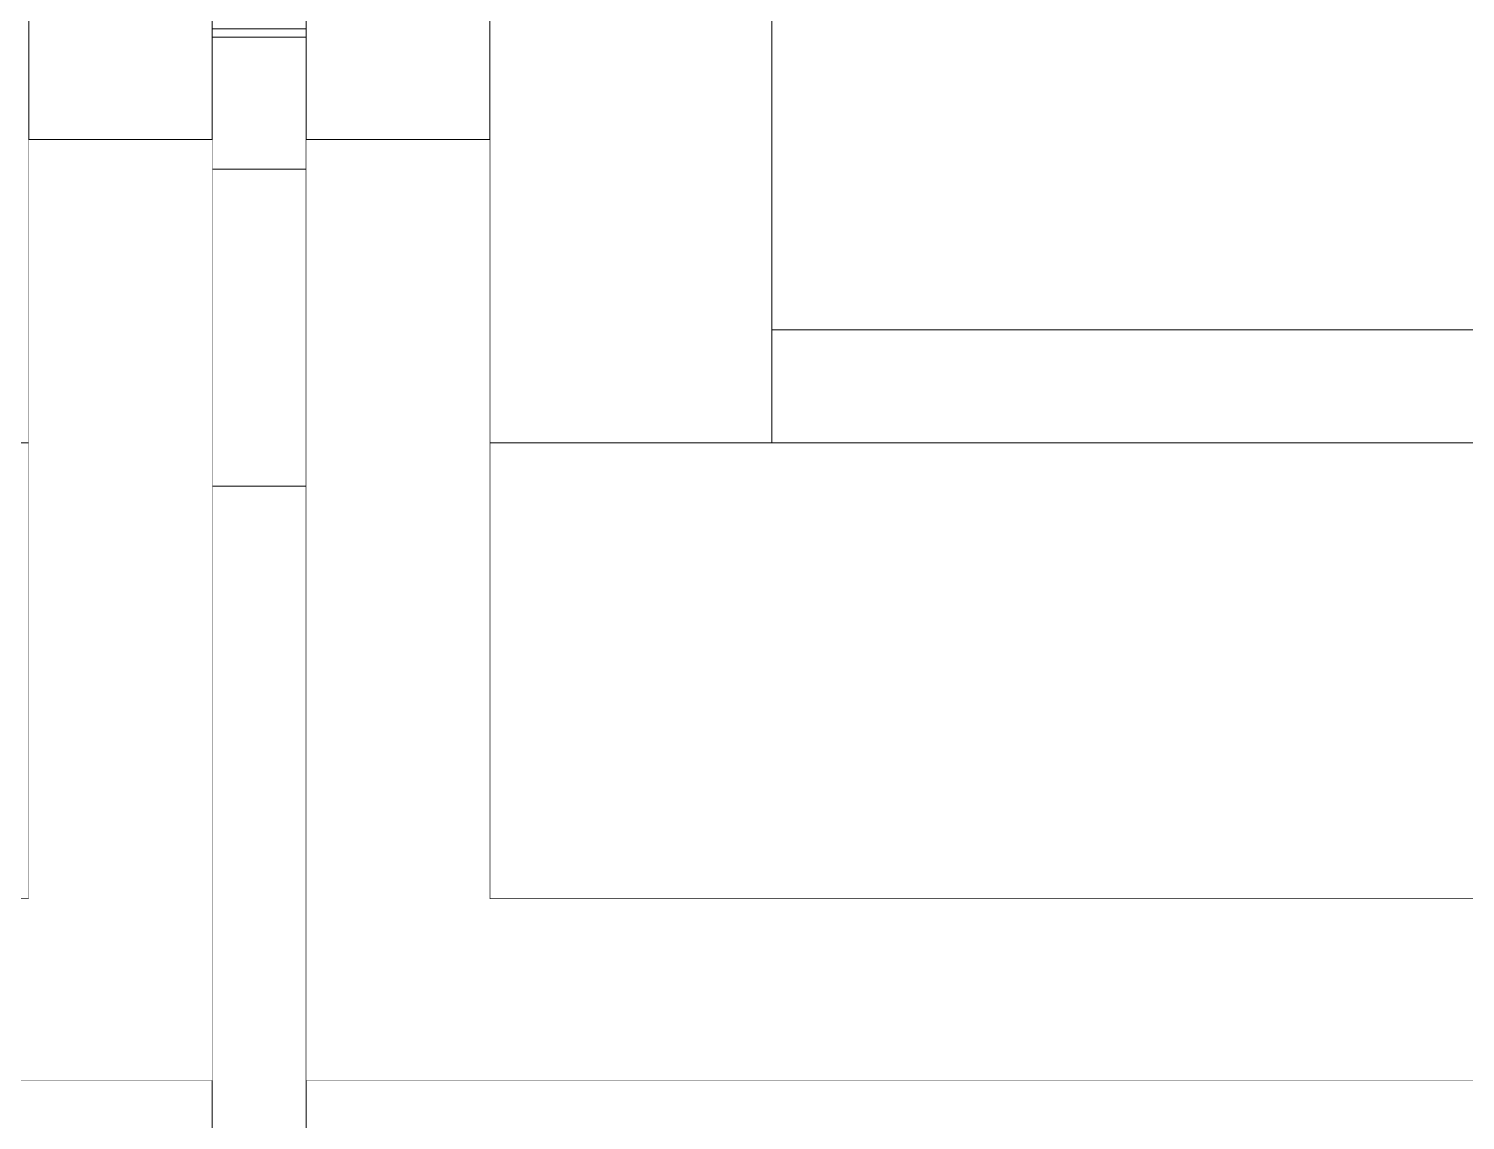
# Model space of a CAD drawing. Header units: millimetres. Extents: x -46169 to 237885, y -84465 to 18123.
# Drawn here: x 231915.9 to 232068.6, y -80719.4 to -80603.3 of the extents above; entities that cross this region are included whole.
import ezdxf

# ---------------------------------------------------------------- set-up
doc = ezdxf.new("R2010")
doc.units = ezdxf.units.MM
doc.header["$MEASUREMENT"] = 0
doc.linetypes.add('Wipeout_Contour', pattern=[1000, 0, -1000])
doc.layers.add('New_A-20-M_Floor_Slab', color=7, linetype='Continuous')
doc.layers.add('New_A-35-M_FFE_Fixed', color=7, linetype='Continuous')
for name, color, linetype, lineweight in [('New_A-20-M_Floor_Slab_Pen_No__87', 8, 'Continuous', 20), ('New_A-20-M_Floor_Slab_Pen_No__89', 8, 'Continuous', 20), ('New_A-35-M_FFE_Fixed_Pen_No__1', 7, 'Continuous', 13)]:
    doc.layers.add(name, color=color, linetype=linetype, lineweight=lineweight)

# ---------------------------------------------------------------- blocks, each defined once
blk = doc.blocks.new('Section Elem_266_4', base_point=(208268.76, -84332.61))
at = {"color": 254, "linetype": 'Wipeout_Contour', "lineweight": 0, "ltscale": 43042086.18620662}
blk.add_wipeout([(222238.62, -80784.11), (222303.32, -80784.11), (222303.32, -80953.11), (233391.17, -80953.11), (233391.17, -80952.86), (233326.46, -80952.86), (233326.46, -80783.86), (233391.17, -80783.86), (233391.17, -80715.11), (233320.44, -80715.11), (233320.44, -80952.36), (233285.44, -80952.36), (233285.44, -80942.36), (233310.44, -80942.36), (233310.44, -80715.11), (233045.44, -80715.11), (233045.44, -80952.36), (233010.44, -80952.36), (233010.44, -80942.36), (233035.44, -80942.36), (233035.44, -80715.11), (232495.44, -80715.11), (232495.44, -80942.36), (232520.94, -80942.36), (232520.94, -80952.36), (232459.94, -80952.36), (232459.94, -80942.36), (232485.44, -80942.36), (232485.44, -80715.11), (231945.44, -80715.11), (231945.44, -80942.36), (231970.44, -80942.36), (231970.44, -80952.36), (231909.94, -80952.36), (231909.94, -80942.36), (231935.44, -80942.36), (231935.44, -80715.11), (231395.44, -80715.11), (231395.44, -80942.36), (231420.44, -80942.36), (231420.44, -80952.36), (231359.94, -80952.36), (231359.94, -80942.36), (231385.44, -80942.36), (231385.44, -80715.11), (230845.44, -80715.11), (230845.44, -80942.36), (230870.44, -80942.36), (230870.44, -80952.36), (230809.94, -80952.36), (230809.94, -80942.36), (230835.44, -80942.36), (230835.44, -80715.11), (230295.44, -80715.11), (230295.44, -80942.36), (230320.44, -80942.36), (230320.44, -80952.36), (230259.94, -80952.36), (230259.94, -80942.36), (230285.44, -80942.36), (230285.44, -80715.11), (229745.44, -80715.11), (229745.44, -80942.36), (229770.44, -80942.36), (229770.44, -80952.36), (229710.44, -80952.36), (229710.44, -80942.36), (229735.44, -80942.36), (229735.44, -80715.11), (229195.44, -80715.11), (229195.44, -80942.36), (229220.94, -80942.36), (229220.94, -80952.36), (229159.94, -80952.36), (229159.94, -80942.36), (229185.44, -80942.36), (229185.44, -80715.11), (228645.44, -80715.11), (228645.44, -80942.36), (228670.44, -80942.36), (228670.44, -80952.36), (228610.44, -80952.36), (228610.44, -80942.36), (228635.44, -80942.36), (228635.44, -80715.11), (228095.44, -80715.11), (228095.44, -80942.36), (228120.94, -80942.36), (228120.94, -80952.36), (228059.94, -80952.36), (228059.94, -80942.36), (228085.44, -80942.36), (228085.44, -80715.11), (227545.44, -80715.11), (227545.44, -80942.36), (227570.44, -80942.36), (227570.44, -80952.36), (227510.44, -80952.36), (227510.44, -80942.36), (227535.44, -80942.36), (227535.44, -80715.11), (226995.44, -80715.11), (226995.44, -80942.36), (227020.94, -80942.36), (227020.94, -80952.36), (226959.94, -80952.36), (226959.94, -80942.36), (226985.44, -80942.36), (226985.44, -80715.11), (226445.44, -80715.11), (226445.44, -80942.36), (226470.44, -80942.36), (226470.44, -80952.36), (226409.94, -80952.36), (226409.94, -80942.36), (226435.44, -80942.36), (226435.44, -80715.11), (225895.44, -80715.11), (225895.44, -80942.36), (225920.44, -80942.36), (225920.44, -80952.36), (225860.44, -80952.36), (225860.44, -80942.36), (225885.44, -80942.36), (225885.44, -80715.11), (225345.44, -80715.11), (225345.44, -80942.36), (225370.94, -80942.36), (225370.94, -80952.36), (225309.94, -80952.36), (225309.94, -80942.36), (225335.44, -80942.36), (225335.44, -80715.11), (224795.44, -80715.11), (224795.44, -80942.36), (224820.44, -80942.36), (224820.44, -80952.36), (224760.44, -80952.36), (224760.44, -80942.36), (224785.44, -80942.36), (224785.44, -80715.11), (224245.44, -80715.11), (224245.44, -80942.36), (224270.94, -80942.36), (224270.94, -80952.36), (224209.94, -80952.36), (224209.94, -80942.36), (224235.44, -80942.36), (224235.44, -80715.11), (223695.44, -80715.11), (223695.44, -80942.36), (223720.44, -80942.36), (223720.44, -80952.36), (223660.44, -80952.36), (223660.44, -80942.36), (223685.44, -80942.36), (223685.44, -80715.11), (223145.44, -80715.11), (223145.44, -80942.36), (223170.94, -80942.36), (223170.94, -80952.36), (223109.94, -80952.36), (223109.94, -80942.36), (223135.44, -80942.36), (223135.44, -80715.11), (222595.44, -80715.11), (222595.44, -80942.36), (222620.44, -80942.36), (222620.44, -80952.36), (222585.44, -80952.36), (222585.44, -80715.11), (222320.44, -80715.11), (222320.44, -80942.36), (222345.44, -80942.36), (222345.44, -80952.36), (222310.44, -80952.36), (222310.44, -80715.11), (222238.62, -80715.11)], dxfattribs=at).dxf.layer = 'New_A-20-M_Floor_Slab'
at = {"layer": 'New_A-20-M_Floor_Slab_Pen_No__87', "linetype": 'Continuous'}
for p, q in [((231935.44, -80715.11), (231395.44, -80715.11)), ((232485.44, -80715.11), (231945.44, -80715.11))]:
    blk.add_line(p, q, dxfattribs=at)
blk = doc.blocks.new('Section Elem_269_4', base_point=(208268.76, -84332.61))
at = {"color": 254, "linetype": 'Wipeout_Contour', "lineweight": 0, "ltscale": 3928382.472809031}
blk.add_wipeout([(231915.94, -80520.4), (231915.94, -80549.04), (231921.94, -80549.04), (231921.94, -80601.62), (231915.94, -80601.62), (231915.94, -80615.11), (231935.44, -80615.11), (231935.44, -80599.29), (231932.44, -80599.29), (231932.44, -80601.65), (231922.75, -80601.65), (231922.75, -80549.01), (231932.44, -80549.01), (231932.44, -80551.38), (231935.44, -80551.38), (231935.44, -80520.4)], dxfattribs=at).dxf.layer = 'New_A-20-M_Floor_Slab'
at = {"color": 254, "linetype": 'Wipeout_Contour', "lineweight": 0, "ltscale": 3928803.912332681}
blk.add_wipeout([(231964.94, -80520.4), (231945.44, -80520.4), (231945.44, -80551.38), (231948.44, -80551.38), (231948.44, -80549.01), (231958.12, -80549.01), (231958.12, -80601.65), (231948.44, -80601.65), (231948.44, -80599.29), (231945.44, -80599.29), (231945.44, -80615.11), (231964.94, -80615.11), (231964.94, -80601.62), (231958.94, -80601.62), (231958.94, -80549.04), (231964.94, -80549.04)], dxfattribs=at).dxf.layer = 'New_A-20-M_Floor_Slab'
blk = doc.blocks.new('Section Elem_280_4', base_point=(208268.76, -84332.61))
at = {"color": 254, "linetype": 'Wipeout_Contour', "lineweight": 0, "ltscale": 982001.487137}
blk.add_wipeout([(231915.94, -80503.33), (231885.94, -80503.33), (231885.94, -80647.33), (231915.94, -80647.33)], dxfattribs=at).dxf.layer = 'New_A-35-M_FFE_Fixed'
at = {"color": 254, "linetype": 'Wipeout_Contour', "lineweight": 0, "ltscale": 982188.043167}
blk.add_wipeout([(231945.44, -80604.23), (231945.44, -80603.32), (231935.44, -80603.32), (231935.44, -80604.23)], dxfattribs=at).dxf.layer = 'New_A-35-M_FFE_Fixed'
at = {"color": 254, "linetype": 'Wipeout_Contour', "lineweight": 0, "ltscale": 982190.59534}
blk.add_wipeout([(231945.44, -80606.1), (231945.44, -80605.34), (231935.44, -80605.34), (231935.44, -80606.1)], dxfattribs=at).dxf.layer = 'New_A-35-M_FFE_Fixed'
at = {"color": 254, "linetype": 'Wipeout_Contour', "lineweight": 0, "ltscale": 982193.179395}
blk.add_wipeout([(231935.44, -80607.43), (231935.44, -80607.94), (231945.44, -80607.94), (231945.44, -80607.43)], dxfattribs=at).dxf.layer = 'New_A-35-M_FFE_Fixed'
at = {"color": 254, "linetype": 'Wipeout_Contour', "lineweight": 0, "ltscale": 982197.04787}
blk.add_wipeout([(231945.44, -80611.52), (231945.44, -80609.75), (231935.44, -80609.75), (231935.44, -80611.52)], dxfattribs=at).dxf.layer = 'New_A-35-M_FFE_Fixed'
at = {"color": 254, "linetype": 'Wipeout_Contour', "lineweight": 0, "ltscale": 982206.004224}
blk.add_wipeout([(231935.44, -80618.27), (231945.44, -80618.27), (231945.44, -80616.64), (231935.44, -80616.64)], dxfattribs=at).dxf.layer = 'New_A-35-M_FFE_Fixed'
at = {"color": 254, "linetype": 'Wipeout_Contour', "lineweight": 0, "ltscale": 982225.951792}
blk.add_wipeout([(231945.44, -80635.12), (231945.44, -80630.17), (231935.44, -80630.17), (231935.44, -80635.12)], dxfattribs=at).dxf.layer = 'New_A-35-M_FFE_Fixed'
at = {"color": 254, "linetype": 'Wipeout_Contour', "lineweight": 0, "ltscale": 982240.057581}
blk.add_wipeout([(231945.44, -80646.23), (231945.44, -80640.54), (231935.44, -80640.54), (231935.44, -80646.23)], dxfattribs=at).dxf.layer = 'New_A-35-M_FFE_Fixed'
at = {"color": 254, "linetype": 'Wipeout_Contour', "lineweight": 0, "ltscale": 982184.51804}
blk.add_wipeout([(231935.44, -80598.86), (231935.44, -80603.32), (231945.44, -80603.32), (231945.44, -80598.86)], dxfattribs=at).dxf.layer = 'New_A-35-M_FFE_Fixed'
at = {"color": 254, "linetype": 'Wipeout_Contour', "lineweight": 0, "ltscale": 982188.784299}
blk.add_wipeout([(231945.44, -80604.45), (231945.44, -80604.23), (231935.44, -80604.23), (231935.44, -80604.45)], dxfattribs=at).dxf.layer = 'New_A-35-M_FFE_Fixed'
at = {"color": 254, "linetype": 'Wipeout_Contour', "lineweight": 0, "ltscale": 982194.699035}
blk.add_wipeout([(231935.44, -80609.75), (231945.44, -80609.75), (231945.44, -80607.94), (231935.44, -80607.94)], dxfattribs=at).dxf.layer = 'New_A-35-M_FFE_Fixed'
at = {"color": 254, "linetype": 'Wipeout_Contour', "lineweight": 0, "ltscale": 982203.831039}
blk.add_wipeout([(231945.44, -80616.64), (231945.44, -80614.96), (231935.44, -80614.96), (231935.44, -80616.64)], dxfattribs=at).dxf.layer = 'New_A-35-M_FFE_Fixed'
at = {"color": 254, "linetype": 'Wipeout_Contour', "lineweight": 0, "ltscale": 982208.08557}
blk.add_wipeout([(231945.44, -80619.81), (231945.44, -80618.27), (231935.44, -80618.27), (231935.44, -80619.81)], dxfattribs=at).dxf.layer = 'New_A-35-M_FFE_Fixed'
at = {"color": 254, "linetype": 'Wipeout_Contour', "lineweight": 0, "ltscale": 982219.873305}
blk.add_wipeout([(231935.44, -80630.17), (231945.44, -80630.17), (231945.44, -80625.86), (231935.44, -80625.86)], dxfattribs=at).dxf.layer = 'New_A-35-M_FFE_Fixed'
at = {"color": 254, "linetype": 'Wipeout_Contour', "lineweight": 0, "ltscale": 982247.566717}
blk.add_wipeout([(231945.44, -80651.97), (231945.44, -80646.23), (231935.44, -80646.23), (231935.44, -80651.97)], dxfattribs=at).dxf.layer = 'New_A-35-M_FFE_Fixed'
at = {"color": 254, "linetype": 'Wipeout_Contour', "lineweight": 0, "ltscale": 981238.282175}
blk.add_wipeout([(231414.94, -80695.83), (231915.94, -80695.83), (231915.94, -80647.33), (231414.94, -80647.33)], dxfattribs=at).dxf.layer = 'New_A-35-M_FFE_Fixed'
at = {"layer": 'New_A-35-M_FFE_Fixed_Pen_No__1', "linetype": 'Continuous'}
for p, q in [((231915.94, -80647.33), (231915.94, -80503.33)), ((231885.94, -80647.33), (231915.94, -80647.33)), ((231915.94, -80695.83), (231915.94, -80647.33)), ((231915.94, -80695.83), (231414.94, -80695.83))]:
    blk.add_line(p, q, dxfattribs=at)
at = {"color": 254, "linetype": 'Wipeout_Contour', "lineweight": 0, "ltscale": 982201.846346}
blk.add_wipeout([(231935.44, -80614.96), (231945.44, -80614.96), (231945.44, -80613.61), (231935.44, -80613.61)], dxfattribs=at).dxf.layer = 'New_A-35-M_FFE_Fixed'
at = {"color": 254, "linetype": 'Wipeout_Contour', "lineweight": 0, "ltscale": 982214.751052}
blk.add_wipeout([(231935.44, -80625.86), (231945.44, -80625.86), (231945.44, -80622.37), (231935.44, -80622.37)], dxfattribs=at).dxf.layer = 'New_A-35-M_FFE_Fixed'
at = {"color": 254, "linetype": 'Wipeout_Contour', "lineweight": 0, "ltscale": 982404.379229}
blk.add_wipeout([(231945.44, -80651.97), (231935.44, -80651.97), (231935.44, -80884.65), (231945.44, -80884.65)], dxfattribs=at).dxf.layer = 'New_A-35-M_FFE_Fixed'
at = {"color": 254, "linetype": 'Wipeout_Contour', "lineweight": 0, "ltscale": 982199.352834}
blk.add_wipeout([(231945.44, -80611.52), (231935.44, -80611.52), (231935.44, -80613.26), (231945.44, -80613.26)], dxfattribs=at).dxf.layer = 'New_A-35-M_FFE_Fixed'
at = {"color": 254, "linetype": 'Wipeout_Contour', "lineweight": 0, "ltscale": 982210.773122}
blk.add_wipeout([(231945.44, -80622.37), (231945.44, -80619.81), (231935.44, -80619.81), (231935.44, -80622.37)], dxfattribs=at).dxf.layer = 'New_A-35-M_FFE_Fixed'
blk = doc.blocks.new('Section Elem_281_4', base_point=(208268.76, -84332.61))
at = {"layer": 'New_A-35-M_FFE_Fixed_Pen_No__1', "linetype": 'Continuous'}
for p, q in [((231935.44, -80603.32), (231935.44, -80598.86)), ((231945.44, -80603.32), (231945.44, -80598.86)), ((231945.44, -80603.32), (231935.44, -80603.32)), ((231935.44, -80611.52), (231935.44, -80609.75)), ((231945.44, -80611.52), (231945.44, -80609.75)), ((231935.44, -80616.64), (231935.44, -80614.96)), ((231945.44, -80616.64), (231945.44, -80614.96)), ((231935.44, -80618.27), (231935.44, -80616.64)), ((231945.44, -80618.27), (231945.44, -80616.64)), ((231945.44, -80618.27), (231935.44, -80618.27)), ((231935.44, -80619.81), (231935.44, -80618.27)), ((231945.44, -80619.81), (231945.44, -80618.27)), ((231935.44, -80622.37), (231935.44, -80619.81)), ((231945.44, -80622.37), (231945.44, -80619.81)), ((231935.44, -80625.86), (231935.44, -80622.37)), ((231945.44, -80625.86), (231945.44, -80622.37)), ((231935.44, -80630.17), (231935.44, -80625.86)), ((231945.44, -80630.17), (231945.44, -80625.86)), ((231935.44, -80651.97), (231935.44, -80646.23)), ((231945.44, -80651.97), (231945.44, -80646.23)), ((231945.44, -80651.97), (231935.44, -80651.97)), ((231935.44, -80884.65), (231935.44, -80651.97)), ((231945.44, -80884.65), (231945.44, -80651.97))]:
    blk.add_line(p, q, dxfattribs=at)
at = {"color": 254, "linetype": 'Wipeout_Contour', "lineweight": 0, "ltscale": 982189.509774}
blk.add_wipeout([(231945.44, -80605.34), (231945.44, -80604.45), (231935.44, -80604.45), (231935.44, -80605.34)], dxfattribs=at).dxf.layer = 'New_A-35-M_FFE_Fixed'
at = {"color": 254, "linetype": 'Wipeout_Contour', "lineweight": 0, "ltscale": 982191.972101}
blk.add_wipeout([(231945.44, -80607.43), (231945.44, -80606.1), (231935.44, -80606.1), (231935.44, -80607.43)], dxfattribs=at).dxf.layer = 'New_A-35-M_FFE_Fixed'
at = {"color": 254, "linetype": 'Wipeout_Contour', "lineweight": 0, "ltscale": 982200.72679}
blk.add_wipeout([(231945.44, -80613.61), (231945.44, -80613.26), (231935.44, -80613.26), (231935.44, -80613.61)], dxfattribs=at).dxf.layer = 'New_A-35-M_FFE_Fixed'
at = {"color": 254, "linetype": 'Wipeout_Contour', "lineweight": 0, "ltscale": 982232.763282}
blk.add_wipeout([(231945.44, -80640.54), (231945.44, -80635.12), (231935.44, -80635.12), (231935.44, -80640.54)], dxfattribs=at).dxf.layer = 'New_A-35-M_FFE_Fixed'
at = {"color": 254, "linetype": 'Wipeout_Contour', "lineweight": 0, "ltscale": 1474958.02536879}
blk.add_wipeout([(231964.94, -80647.33), (231964.94, -80695.83), (232465.94, -80695.83), (232465.94, -80647.33), (232435.94, -80647.33), (231994.94, -80647.33)], dxfattribs=at).dxf.layer = 'New_A-35-M_FFE_Fixed'
at = {"layer": 'New_A-35-M_FFE_Fixed_Pen_No__1', "linetype": 'Continuous'}
for p, q in [((231935.44, -80604.23), (231935.44, -80603.32)), ((231945.44, -80604.23), (231945.44, -80603.32)), ((231945.44, -80604.23), (231935.44, -80604.23)), ((231935.44, -80606.1), (231935.44, -80604.23)), ((231945.44, -80606.1), (231945.44, -80604.23)), ((231935.44, -80607.94), (231935.44, -80606.1)), ((231945.44, -80607.94), (231945.44, -80606.1)), ((231935.44, -80609.75), (231935.44, -80607.94)), ((231945.44, -80609.75), (231945.44, -80607.94)), ((231935.44, -80613.26), (231935.44, -80611.52)), ((231945.44, -80613.26), (231945.44, -80611.52)), ((231935.44, -80614.96), (231935.44, -80613.26)), ((231945.44, -80614.96), (231945.44, -80613.26)), ((231935.44, -80635.12), (231935.44, -80630.17)), ((231945.44, -80635.12), (231945.44, -80630.17)), ((231935.44, -80640.54), (231935.44, -80635.12)), ((231945.44, -80640.54), (231945.44, -80635.12)), ((231935.44, -80646.23), (231935.44, -80640.54)), ((231945.44, -80646.23), (231945.44, -80640.54)), ((232465.94, -80695.83), (231964.94, -80695.83))]:
    blk.add_line(p, q, dxfattribs=at)
at = {"color": 254, "linetype": 'Wipeout_Contour', "lineweight": 0, "ltscale": 983276.466535}
blk.add_wipeout([(231994.94, -80647.33), (232435.94, -80647.33), (232435.94, -80635.33), (231994.94, -80635.33)], dxfattribs=at).dxf.layer = 'New_A-35-M_FFE_Fixed'
at = {"color": 254, "linetype": 'Wipeout_Contour', "lineweight": 0, "ltscale": 983182.0568}
blk.add_wipeout([(231994.94, -80635.33), (232435.94, -80635.33), (232435.94, -80503.33), (231994.94, -80503.33)], dxfattribs=at).dxf.layer = 'New_A-35-M_FFE_Fixed'
at = {"color": 254, "linetype": 'Wipeout_Contour', "lineweight": 0, "ltscale": 982299.987868}
blk.add_wipeout([(231964.94, -80503.33), (231964.94, -80647.33), (231994.94, -80647.33), (231994.94, -80503.33)], dxfattribs=at).dxf.layer = 'New_A-35-M_FFE_Fixed'
at = {"layer": 'New_A-35-M_FFE_Fixed_Pen_No__1', "linetype": 'Continuous'}
for p, q in [((231964.94, -80647.33), (231964.94, -80503.33)), ((231994.94, -80647.33), (231994.94, -80503.33)), ((232435.94, -80635.33), (231994.94, -80635.33)), ((231994.94, -80647.33), (231964.94, -80647.33)), ((231964.94, -80695.83), (231964.94, -80647.33)), ((232435.94, -80647.33), (231994.94, -80647.33))]:
    blk.add_line(p, q, dxfattribs=at)
blk = doc.blocks.new('Section Elem_320_4', base_point=(208268.76, -84332.61))
at = {"color": 254, "linetype": 'Wipeout_Contour', "lineweight": 0, "ltscale": 1962446.755427919}
blk.add_wipeout([(231414.94, -80615.11), (231395.44, -80615.11), (231395.44, -80715.11), (231935.44, -80715.11), (231935.44, -80615.11), (231915.94, -80615.11), (231915.94, -80695.83), (231414.94, -80695.83)], dxfattribs=at).dxf.layer = 'New_A-20-M_Floor_Slab'
at = {"color": 254, "linetype": 'Wipeout_Contour', "lineweight": 0, "ltscale": 1966602.62148774}
blk.add_wipeout([(231964.94, -80615.11), (231945.44, -80615.11), (231945.44, -80715.11), (232485.44, -80715.11), (232485.44, -80615.11), (232465.94, -80615.11), (232465.94, -80695.83), (231964.94, -80695.83)], dxfattribs=at).dxf.layer = 'New_A-20-M_Floor_Slab'
at = {"layer": 'New_A-20-M_Floor_Slab_Pen_No__89', "linetype": 'Continuous'}
for p, q in [((231935.44, -80615.11), (231915.94, -80615.11)), ((231964.94, -80615.11), (231945.44, -80615.11))]:
    blk.add_line(p, q, dxfattribs=at)

msp = doc.modelspace()

# ---------------------------------------------------------------- block references
at = {"layer": 'New_A-20-M_Floor_Slab'}
for name in ['Section Elem_269_4', 'Section Elem_266_4']:
    msp.add_blockref(name, (208268.76, -84332.61), dxfattribs=at)

# ---------------------------------------------------------------- next in the draw order: block references
at = {"layer": 'New_A-35-M_FFE_Fixed'}
msp.add_blockref('Section Elem_280_4', (208268.76, -84332.61), dxfattribs=at)

# ---------------------------------------------------------------- next in the draw order: block references
msp.add_blockref('Section Elem_281_4', (208268.76, -84332.61), dxfattribs=at)

# ---------------------------------------------------------------- next in the draw order: block references
at = {"layer": 'New_A-20-M_Floor_Slab'}
msp.add_blockref('Section Elem_320_4', (208268.76, -84332.61), dxfattribs=at)

doc.saveas('drawing.dxf')
